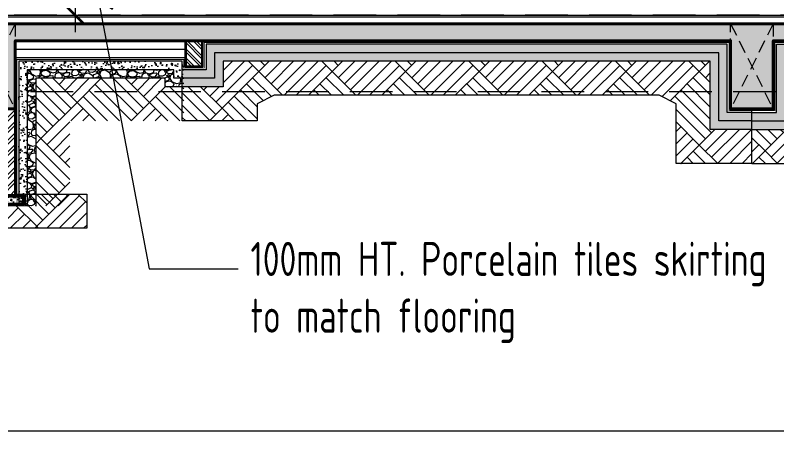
# Model space of a CAD drawing. Header units: millimetres. Extents: x -6181 to 191287, y -8583 to 23546.
# Drawn here: x 12840 to 17311, y -2118 to 450 of the extents above; entities that cross this region are included whole.
import ezdxf

# ---------------------------------------------------------------- set-up
doc = ezdxf.new("R2010")
doc.units = ezdxf.units.MM
doc.header["$MEASUREMENT"] = 0
for name, pattern in [('1735-DT-5BR-SEC_AA$0$DASHED', [0.75, 0.5, -0.25]), ('1735-DT-5BR-SEC_AA$0$HIDDEN', [0.375, 0.25, -0.125]), ('DASHED', [0.75, 0.5, -0.25])]:
    doc.linetypes.add(name, pattern=pattern)
for name, color, linetype, lineweight in [('05--LEADER', 11, 'Continuous', 20), ('05--TEXT-2', 2, 'Continuous', 25), ('07--DIM-2', 2, 'Continuous', 25), ('1735-DT-5BR-SEC_AA$0$04--HATCH-0', 8, 'Continuous', 5), ('1735-DT-5BR-SEC_AA$0$04--HATCH-1', 251, 'Continuous', 13), ('1735-DT-5BR-SEC_AA$0$06--LINE-0', 8, 'Continuous', 13), ('1735-DT-5BR-SEC_AA$0$A-ELSC-STRC', 51, 'Continuous', 50), ('1735-DT-5BR-SEC_AA$0$E--CONCRETE-4', 4, 'Continuous', 40), ('1735-DT-5BR-SEC_AA$0$E--CONCRETE-Beams', 1, '1735-DT-5BR-SEC_AA$0$HIDDEN', 0), ('1735-DT-5BR-SEC_AA$0$E--CONCRETE-SHADE', 253, 'Continuous', 25), ('1735-DT-5BR-SEC_AA$0$F--BLOCKWALL-3', 3, 'Continuous', 35), ('1735-DT-5BR-SEC_AA$0$F--BLOCKWALL-HATCH', 8, 'Continuous', 13), ('1735-DT-5BR-SEC_AA$0$J--WATERPROOFING-1', 1, 'Continuous', 18), ('1735-DT-5BR-SEC_AA$0$J--WATERPROOFING-HID', 9, '1735-DT-5BR-SEC_AA$0$HIDDEN', 18), ('1735-DT-5BR-SEC_AA$0$M--TILING-1', 2, 'Continuous', 15), ('1735-DT-5BR-SEC_AA$0$W--ELV-1', 250, '1735-DT-5BR-SEC_AA$0$DASHED', 9), ('W--ELV-1', 250, 'DASHED', 9)]:
    doc.layers.add(name, color=color, linetype=linetype, lineweight=lineweight)
doc.layers.add('1735-DT-5BR-SEC_AA$0$00--ORIGIN', color=6, linetype='Continuous', lineweight=0, plot=False)
doc.layers.add('1735-DT-5BR-SEC_AA$0$A-ANNO-NPLT', color=8, linetype='Continuous', lineweight=0, plot=False)
doc.styles.add('ISO', font='isocp2.shx', dxfattribs={"width": 0.8})
doc.linetypes.add('1735-DT-5BR-SEC_AA$0$1625  X U Value & Mass Value DM Format$0$BATTING', pattern='A,0.0001,-0.1,[134,ltypeshp.shx,S=0.1,R=0,X=-0.1,Y=0],-0.2,[134,ltypeshp.shx,S=0.1,R=180,X=0.1,Y=0],-0.1', length=0.4001)
doc.dimstyles.new('1-100_AR', dxfattribs={"dimtxt": 200, "dimasz": 100, "dimexe": 100, "dimexo": 100, "dimgap": 0, "dimtad": 0, "dimdec": 0, "dimzin": 12, "dimdsep": 46, "dimtxsty": 'ISO', "dimblk": 'ARCHTICK', "dimcen": 100, "dimdle": 100, "dimclrd": 8, "dimclre": 9, "dimclrt": 2, "dimadec": 0, "dimazin": 0, "dimtfac": 1, "dimtdec": 0, "dimtmove": 0, "dimatfit": 2, "dimldrblk": 'ARCHTICK', "dimfxl": 1, "dimtvp": 0.75, "dimtolj": 1, "dimtzin": 12, "dimlwd": 9, "dimlwe": 9, "dimarcsym": 0})

# ---------------------------------------------------------------- blocks, each defined once
blk = doc.blocks.new('_ArchTick')
at = {"color": 0, "const_width": 0.15}
blk.add_lwpolyline([(-0.5, -0.5), (0.5, 0.5)], dxfattribs=at)
blk = doc.blocks.new('*D29')
at = {"layer": '07--DIM-2', "color": 8, "lineweight": 9, "transparency": 16777216}
blk.add_line((13191.8, 3350), (13191.8, 350), dxfattribs=at)
at = {"layer": '07--DIM-2', "color": 9, "lineweight": 9, "transparency": 16777216}
for p, q in [((13221.4, 3250), (13291.8, 3250)), ((13221.4, 450), (13291.8, 450))]:
    blk.add_line(p, q, dxfattribs=at)
at = {"layer": 'Defpoints', "color": 0, "transparency": 16777216}
for p in [(13121.4, 3250), (13121.4, 450), (13191.8, 450)]:
    blk.add_point(p, dxfattribs=at)
at = {"layer": '07--DIM-2', "color": 8, "lineweight": 9, "transparency": 16777216, "xscale": 100, "yscale": 100, "zscale": 100}
for p, rotation in [((13191.8, 3250), 90), ((13191.8, 450), 270)]:
    blk.add_blockref('_ArchTick', p, dxfattribs=dict(at, rotation=rotation))
at = {"layer": '07--DIM-2', "color": 2, "transparency": 16777216, "insert": (13041.8, 1850), "char_height": 200, "attachment_point": 5, "rotation": 90, "style": 'ISO'}
blk.add_mtext('\\A1;2800', dxfattribs=at)
blk = doc.blocks.new('*U221')
at = {"ltscale": 300}
for p, q in [((0, 0), (249.7, -500)), ((249.7, 0), (0, -500))]:
    blk.add_line(p, q, dxfattribs=at)
blk.add_lwpolyline([(0, -500), (0, 0), (249.7, 0), (249.7, -500)], close=True, dxfattribs=at)
blk = doc.blocks.new('*U211')
at = {"layer": '1735-DT-5BR-SEC_AA$0$04--HATCH-0'}
h = blk.add_hatch(dxfattribs=at)
h.set_pattern_fill('ANSI32', color=256, scale=5, style=0)
h.set_pattern_definition([(45, (-4276.284, 1366.474), (-33.67596, 33.67596), []), (45, (-4253.833, 1366.474), (-33.67596, 33.67596), [])])
h.paths.add_polyline_path([(0, 0), (250, 0), (250, -510), (0, -510)])
h = blk.add_hatch(dxfattribs=at)
h.set_pattern_fill('AR-PARQ1', color=256, angle=45, style=0)
h.set_pattern_definition([(135, (-4276.28, 1366.47), (-431.052, 3e-14), [304.8, -304.8]), (135, (-4240.36, 1402.4), (-431.052, 3e-14), [304.8, -304.8]), (135, (-4204.44, 1438.32), (-431.052, 3e-14), [304.8, -304.8]), (135, (-4168.52, 1474.24), (-431.052, 3e-14), [304.8, -304.8]), (135, (-4132.6, 1510.16), (-431.052, 3e-14), [304.8, -304.8]), (135, (-4096.68, 1546.08), (-431.052, 3e-14), [304.8, -304.8]), (135, (-4060.76, 1582), (-431.052, 3e-14), [304.8, -304.8]), (45, (-4491.8, 1582), (431.052, -3e-14), [304.8, -304.8]), (45, (-4527.73, 1617.92), (431.052, -3e-14), [304.8, -304.8]), (45, (-4563.65, 1653.84), (431.052, -3e-14), [304.8, -304.8]), (45, (-4599.57, 1689.76), (431.052, -3e-14), [304.8, -304.8]), (45, (-4635.5, 1725.68), (431.052, -3e-14), [304.8, -304.8]), (45, (-4671.42, 1761.6), (431.052, -3e-14), [304.8, -304.8]), (45, (-4707.34, 1797.53), (431.052, -3e-14), [304.8, -304.8])])
h.paths.add_polyline_path([(-60, -570), (-60, -500), (-419.9, -500), (-419.9, -700), (670, -700), (670, -500), (310, -500), (310, -570)])
h = blk.add_hatch(dxfattribs=at)
h.set_pattern_fill('AR-CONC', color=256, scale=0.3, style=0)
h.set_pattern_definition([(50, (-4276.284, 1366.474), (54.6554, -4.78173), [5.715, -62.865]), (355, (-4276.284, 1366.474), (-10.573, 57.31705), [4.572, -50.2922]), (100.4514, (-4271.73, 1366.075), (44.0824, 52.5353), [4.857, -53.4271]), (46.1842, (-4276.284, 1381.714), (81.3237, -12.6127), [8.5725, -94.2975]), (96.6356, (-4269.51, 1380.66), (71.2212, 74.2278), [7.2855, -80.1407]), (351.1842, (-4276.28, 1381.71), (71.2212, 74.2278), [6.858, -75.4379]), (21, (-4268.664, 1377.904), (45.4843, -30.67956), [5.715, -62.865]), (326, (-4268.664, 1377.904), (18.5406, 55.2564), [4.572, -50.292]), (71.4514, (-4264.874, 1375.347), (64.0249, 24.57683), [4.857, -53.427]), (37.5, (-4276.284, 1366.474), (0.92658, 25.36651), [0, -49.6824, 0, -51.054, 0, -50.4825]), (7.5, (-4276.284, 1366.474), (20.0459, 30.05417), [0, -29.1084, 0, -48.5394, 0, -19.2405]), (327.5, (-4293.277, 1366.474), (40.67718, -1.71862), [0, -19.05, 0, -59.436, 0, -78.867]), (317.5, (-4300.897, 1366.474), (44.43875, 7.62795), [0, -24.765, 0, -39.4716, 0, -56.007])])
h.paths.add_polyline_path([(300, -560), (300, -510), (-50, -510), (-50, -560)])
at = {"layer": '1735-DT-5BR-SEC_AA$0$A-ANNO-NPLT'}
blk.add_lwpolyline([(310, -500), (670, -500), (670, -700), (-419.9, -700), (-419.9, -500), (-60, -500)], dxfattribs=at)
at = {"layer": '1735-DT-5BR-SEC_AA$0$A-ELSC-STRC'}
blk.add_lwpolyline([(-50, -560), (300, -560), (300, -510), (-50, -510)], close=True, dxfattribs=at)
at = {"layer": '1735-DT-5BR-SEC_AA$0$F--BLOCKWALL-3'}
blk.add_lwpolyline([(0, 0), (250, 0), (250, -510), (0, -510)], close=True, dxfattribs=at)
at = {"layer": '1735-DT-5BR-SEC_AA$0$J--WATERPROOFING-HID', "ltscale": 200, "const_width": 5}
blk.add_lwpolyline([(-10, 0), (-10, -500), (-60, -500), (-60, -570), (310, -570), (310, -500), (260, -500), (260, 0)], dxfattribs=at)
blk = doc.blocks.new('*U213')
at = {"layer": '1735-DT-5BR-SEC_AA$0$04--HATCH-1'}
h = blk.add_hatch(dxfattribs=at)
h.set_pattern_fill('AR-CONC', color=256, scale=0.5, angle=349, style=0)
h.set_pattern_definition([(39, (23922.796, 300), (87.89805, -25.20436), [9.525, -104.775]), (344, (23922.8, 300), (0.92973, 97.13568), [7.62, -83.8203]), (89.45144, (23930.12, 297.9), (88.82778, 71.93132), [8.095, -89.04512]), (35.1842, (23927.64, 324.93), (129.03825, -46.4971), [14.2875, -157.1625]), (85.63556, (23938.4, 321.06), (140.12674, 98.7907), [12.1425, -133.5678]), (340.18415, (23927.64, 324.93), (140.12674, 98.7907), [11.43, -125.7299]), (10, (23938.9, 316.276), (64.65784, -64.65784), [9.525, -104.775]), (315, (23938.9, 316.28), (47.90564, 84.50577), [7.62, -83.82]), (60.45145, (23944.285, 310.89), (112.56348, 19.84792), [8.095, -89.04497]), (26.5, (23922.796, 300), (9.58286, 41.206096), [0, -82.804, 0, -85.09, 0, -84.1375]), (356.5, (23922.796, 300), (42.353676, 42.79509), [0, -48.514, 0, -80.899, 0, -32.0675]), (316.5, (23894.995, 305.403), (66.00316, -15.7477), [0, -31.75, 0, -99.06, 0, -131.445]), (306.5, (23882.53, 307.826), (75.12962, -1.65252), [0, -41.275, 0, -65.786, 0, -93.345])])
h.paths.add_polyline_path([(-70, -70), (-70, -470), (124.7, -470), (124.7, -420), (-20, -420), (-20, -20), (-3030, -20), (-3030, -420), (-3050, -420), (-3050, -470), (-2980, -470), (-2980, -70)])
h = blk.add_hatch(dxfattribs=at)
h.set_pattern_fill('GRAVEL', color=256, scale=5, angle=349, style=0)
h.set_pattern_definition([(217.012788, (24036.788, 407.218), (-1215.4279, -928.1379313), [17.08607, -1691.5242]), (173.96974, (24023.145, 396.9325), (1520.2325708, -166.1262494), [29.32024, -2902.70244]), (121.510447, (23993.987, 400.013), (980.106357, -1613.660599), [20.6741, -2046.73614]), (256.27369, (23939.309, 378.297), (609.3215008, 2469.1003035), [26.7002, -2643.32187]), (281.833654, (23932.9734, 352.359), (-332.5403526, 1617.1635396), [26.1817, -2591.9904]), (346.27369, (23938.3425, 326.734), (-2469.1003035, 609.3215008), [26.7002, -2643.32187]), (26.69424, (23964.28, 320.3984), (-1862.99390395, -931.6408717), [35.3097, -3495.65577]), (61.255328, (23995.8264, 336.2605), (1405.7868994, 2573.0371535), [33.336, -3300.26283]), (110.429566, (24011.858, 365.4885), (-682.3075672, 1814.5284191), [26.79065, -2652.2773]), (164.23636, (24002.506, 390.594), (1347.100433, -391.226819), [30.58566, -1498.69685]), (211.397438, (23973.071, 398.9033), (-1762.5599941, -1080.5402664), [39.5539, -3915.8386]), (127.814075, (24062.487, 353.06), (-727.2701115, 917.6291107), [13.5002, -1336.5283]), (160.469234, (24054.2095, 363.725), (1572.2009951, -564.3589557), [25.6841, -2542.73195]), (214, (24030, 372.31), (-24.23274, -124.66665), [17.96047, -161.64466]), (192.19859, (24024.184, 388.968), (671.798746, 128.169592), [9.67207, -957.5311]), (280.80141, (24014.73, 386.924), (-51.968425, 398.2327), [13.6783, -670.23765]), (19.96376, (24017.294, 373.488), (422.465442, 176.635077), [22.216, -718.3149]), (150.56505, (24038.175, 381.073), (225.10056, -173.13214), [16.06436, -385.5449]), (5.38954, (23942.424, 400.979), (1319.3647502, 131.6725328), [22.5044, -2227.94133]), (59.346176, (23964.829, 403.093), (-765.2267758, -1274.4022056), [18.87995, -1869.1108]), (282.19859, (24043.022, 406.007), (-128.169592, 671.798746), [19.344, -947.8592]), (332.61046, (24047.109, 387.099), (-1173.9682958, 616.327381), [22.5044, -2227.94133]), (328.443955, (23927.4, 323.686), (-574.867777, 370.497017), [21.70176, -1063.3867]), (283.77514, (23945.8926, 312.329), (-356.7730958, 1492.4968871), [18.1836, -1800.17967]), (55.80141, (24020.036, 281.098), (370.497017, 574.867777), [19.344, -947.8592]), (6.354025, (24030.908, 297.097), (-1717.5974495, -183.640958), [21.28914, -2107.6188]), (58.443955, (23958.949, 292.972), (-370.497017, -574.867777), [10.8509, -1074.2376]), (90.30993, (24012.556, 282.552), (-27.735683, 522.899352), [6.47573, -641.09975]), (154.96376, (24012.52, 289.027), (349.767214, -197.36488), [26.1817, -497.45273]), (175.009006, (23988.799, 300.107), (1270.8992654, -117.6607718), [24.26335, -2402.06824]), (292.69007, (24015.113, 362.268), (-76.201167, 273.566047), [18.3162, -439.5888]), (342.157227, (24022.1787, 345.3696), (2070.8676043, -661.2899255), [31.97784, -3165.80045]), (49.945396, (24052.618, 335.571), (-668.295806, -775.7355964), [13.0754, -1294.4696]), (79, (24061.03, 345.58), (-100.4339, 148.8994), [7.62, -119.38]), (109.256437, (23987.033, 304.332), (329.0374122, -969.5975358), [17.64335, -1746.69704]), (37.012788, (23981.214, 320.988), (1215.4279002, 928.1379313), [34.17214, -1674.4381]), (349, (24008.5, 341.56), (148.8994, 100.4339), [33.02, -93.98]), (314.304847, (24040.914, 335.259), (1077.0373267, -1114.9939896), [20.0805, -1987.96584]), (243.054604, (24054.94, 320.889), (-221.597622, -474.433867), [18.49145, -906.0825]), (196.645975, (24046.56, 304.405), (-2610.9938178, -786.244417), [30.10725, -2980.6232]), (164.426079, (24017.7146, 295.7803), (-1596.4337375, 439.6923037), [31.85147, -3153.2923])])
h.paths.add_polyline_path([(-2930, -520), (-2930, -120), (-120, -120), (-120, -520), (124.7, -520), (124.7, -470), (-70, -470), (-70, -70), (-2980, -70), (-2980, -470), (-3050, -470), (-3050, -520)])
h = blk.add_hatch(dxfattribs=at)
h.set_pattern_fill('AR-PARQ1', color=256, angle=315, style=0)
h.set_pattern_definition([(45, (23922.8, 300), (1e-13, 431.0523), [304.8, -304.8]), (45, (23958.72, 264.08), (1e-13, 431.0523), [304.8, -304.8]), (45, (23994.64, 228.16), (1e-13, 431.0523), [304.8, -304.8]), (45, (24030.56, 192.24), (1e-13, 431.0523), [304.8, -304.8]), (45, (24066.48, 156.3), (1e-13, 431.0523), [304.8, -304.8]), (45, (24102.4, 120.4), (1e-13, 431.0523), [304.8, -304.8]), (45, (24138.32, 84.47), (1e-13, 431.0523), [304.8, -304.8]), (315, (24138.32, 515.53), (-1e-13, -431.0523), [304.8, -304.8]), (315, (24174.24, 551.45), (-1e-13, -431.0523), [304.8, -304.8]), (315, (24210.16, 587.37), (-1e-13, -431.0523), [304.8, -304.8]), (315, (24246.1, 623.3), (-1e-13, -431.0523), [304.8, -304.8]), (315, (24282, 659.2), (-1e-13, -431.0523), [304.8, -304.8]), (315, (24317.93, 695.13), (-1e-13, -431.0523), [304.8, -304.8]), (315, (24353.85, 731.05), (-1e-13, -431.0523), [304.8, -304.8])])
h.paths.add_polyline_path([(-2930, -120), (-2930, -520), (-3050, -520), (-3050, -720), (-2730, -720), (-2730, -370), (-2630, -320), (-420, -320), (-320, -370), (-320, -720), (124.7, -720), (124.7, -520), (-120, -520), (-120, -120)])
at = {"layer": '1735-DT-5BR-SEC_AA$0$00--ORIGIN'}
blk.add_lwpolyline([(124.7, -400), (0, -400), (0, 0), (-3050, 0), (-3050, -400), (-3050, -400)], dxfattribs=at)
at = {"layer": '1735-DT-5BR-SEC_AA$0$A-ANNO-NPLT'}
for p, q in [((-3050, -420), (-3050, -400)), ((124.7, -420), (124.7, -400)), ((-3050, -470), (-3050, -420)), ((124.7, -470), (124.7, -420)), ((-3050, -520), (-3050, -470)), ((124.7, -520), (124.7, -470)), ((-3050, -720), (-3050, -520)), ((124.7, -720), (124.7, -520))]:
    blk.add_line(p, q, dxfattribs=at)
blk.add_lwpolyline([(124.7, -720), (-320, -720), (-320, -370), (-420, -320), (-2630, -320), (-2730, -370), (-2730, -720), (-3050, -720)], dxfattribs=at)
at = {"layer": '1735-DT-5BR-SEC_AA$0$J--WATERPROOFING-1'}
for points in [[(124.7, -420), (-20, -420), (-20, -20), (-3030, -20), (-3030, -420), (-3050, -420)], [(124.7, -470), (-70, -470), (-70, -70), (-2980, -70), (-2980, -470), (-3050, -470)], [(124.7, -520), (-120, -520), (-120, -120), (-2930, -120), (-2930, -520), (-3050, -520)]]:
    blk.add_lwpolyline(points, dxfattribs=at)
at = {"layer": '1735-DT-5BR-SEC_AA$0$J--WATERPROOFING-HID', "ltscale": 200, "const_width": 5}
blk.add_lwpolyline([(124.7, -410), (-10, -410), (-10, -10), (-3040, -10), (-3040, -410), (-3050, -410)], dxfattribs=at)
blk = doc.blocks.new('1735-DT-5BR-SEC_AA$0$A$C59E4415E')
at = {"layer": '1735-DT-5BR-SEC_AA$0$04--HATCH-1'}
h = blk.add_hatch(dxfattribs=at)
h.set_pattern_fill('AR-CONC', color=256, scale=10, angle=349, style=0)
h.paths.add_polyline_path([(-980, -170), (-990, -170), (-990, -220), (-930, -220), (-930, -170), (-70, -170), (-70, -970.3), (-20, -970.3), (-20, -120), (-980, -120)])
h = blk.add_hatch(dxfattribs=at)
h.set_pattern_fill('GRAVEL', color=256, scale=100, angle=349, style=0)
h.set_pattern_definition([(217.012788, (-32205.9605, 446.414), (-957.0298426, -730.8172688), [13.4536, -1331.9088]), (173.96974, (-32216.7032, 438.3153), (1197.0335197, -130.8080761), [23.0868, -2285.59248]), (121.510447, (-32239.662, 440.7407), (771.7372885, -1270.5988972), [16.2788, -1611.60326]), (256.273689, (-32282.716, 423.6416), (479.7807091, 1944.17346736), [21.0238, -2081.3558]), (281.833654, (-32287.7046, 403.218), (-261.8427973, 1273.3571178), [20.6155, -2040.9373]), (346.273689, (-32283.477, 383.041), (-1944.17346736, 479.7807091), [21.0238, -2081.3558]), (26.69424, (-32263.0536, 378.0522), (-1466.92433386, -733.57548946), [27.8029, -2752.48485]), (61.255328, (-32238.214, 390.542), (1106.91881824, 2026.0135068), [26.2488, -2598.63215]), (110.429566, (-32225.591, 413.5563), (-537.2500528, 1428.7625348), [21.095, -2088.4073]), (164.236358, (-32232.954, 433.3245), (1060.7090023, -308.0526133), [24.0832, -1180.07626]), (211.397438, (-32256.1316, 439.867), (-1387.84251505, -850.81910734), [31.1448, -3083.3375]), (127.814075, (-32185.726, 403.77), (-572.6536312, 722.5426068), [10.6301, -1052.38448]), (160.469234, (-32192.243, 412.1677), (1237.9535394, -444.3771307), [20.2237, -2002.15114]), (214, (-32211.3, 418.93), (-19.0809, -98.16272), [14.1421, -127.27926]), (192.19859, (-32215.885, 432.044), (528.975391, 100.920939), [7.6158, -753.9615]), (280.80141, (-32223.329, 430.435), (-40.92002, 313.569055), [10.7703, -527.74618]), (19.963757, (-32221.31, 419.855), (332.649954, 139.082738), [17.4929, -565.6023]), (150.56505, (-32204.87, 425.828), (177.244537, -136.324517), [12.6491, -303.57867]), (5.38954, (-32280.263, 441.5017), (1038.8698821, 103.6791597), [17.72, -1754.2845]), (59.346176, (-32262.621, 443.166), (-602.5407683, -1003.4663036), [14.8661, -1471.74077]), (282.19859, (-32201.052, 445.46), (-100.920939, 528.975391), [15.2315, -746.3458]), (332.61046, (-32197.834, 430.5727), (-924.3844848, 485.2971504), [17.72, -1754.2845]), (328.443955, (-32292.093, 380.641), (-452.6517926, 291.7299344), [17.088, -837.31237]), (283.77514, (-32277.532, 371.698), (-280.9236968, 1175.1943995), [14.3178, -1417.4643]), (55.80141, (-32219.152, 347.107), (291.7299344, 452.6517926), [15.2315, -746.3458]), (6.354025, (-32210.5905, 359.7047), (-1352.4389366, -144.5991794), [16.7631, -1659.54236]), (58.443955, (-32267.251, 356.456), (-291.7299344, -452.6517926), [8.544, -845.85637]), (90.30993, (-32225.041, 348.252), (-21.83912, 411.731773), [5.099, -504.80295]), (154.96376, (-32225.07, 353.35), (275.407255, -155.405417), [20.6155, -391.69506]), (175.009006, (-32243.7475, 362.075), (1000.708083, -92.646277), [19.105, -1891.39232]), (292.69007, (-32223.028, 411.02), (-60.00092, 215.406336), [14.4222, -346.13293]), (342.157227, (-32217.4642, 397.7146), (1630.6044128, -520.70072883), [25.1794, -2492.75626]), (49.945396, (-32193.496, 389.999), (-526.21717, -610.8154303), [10.2956, -1019.2674]), (79, (-32186.87, 397.88), (-79.08182, 117.24362), [6, -94]), (109.256437, (-32245.138, 365.4014), (259.0845766, -763.4626266), [13.8924, -1375.352]), (37.012788, (-32249.72, 378.5166), (957.0298426, 730.8172688), [26.9072, -1318.4552]), (349, (-32228.23, 394.71), (117.24362, 79.08182), [26, -74]), (314.304846, (-32202.712, 389.7535), (848.0608867, -877.9480238), [15.8114, -1565.32743]), (243.054604, (-32191.668, 378.438), (-174.4863165, -373.569974), [14.5602, -713.4508]), (196.645975, (-32198.266, 365.459), (-2055.9006439, -619.09009223), [23.7065, -2346.94742]), (164.426079, (-32220.9792, 358.668), (-1257.03443894, 346.21441233), [25.0799, -2482.90734])])
h.paths.add_polyline_path([(-990, -220), (-990, -270), (-880, -270), (-880, -220), (-120, -220), (-120, -969.8), (-70, -970), (-70, -170), (-930, -170), (-930, -220)])
h = blk.add_hatch(dxfattribs=at)
h.set_pattern_fill('AR-PARQ1', color=256, scale=25, angle=45, style=0)
h.set_pattern_definition([(135, (-32295.72, 362), (-424.264, 3e-14), [300, -300]), (135, (-32260.36, 397.35), (-424.264, 3e-14), [300, -300]), (135, (-32225, 432.7), (-424.264, 3e-14), [300, -300]), (135, (-32189.65, 468.06), (-424.264, 3e-14), [300, -300]), (135, (-32154.3, 503.4), (-424.264, 3e-14), [300, -300]), (135, (-32118.94, 538.77), (-424.264, 3e-14), [300, -300]), (135, (-32083.6, 574.12), (-424.264, 3e-14), [300, -300]), (45, (-32507.85, 574.12), (424.264, -3e-14), [300, -300]), (45, (-32543.2, 609.48), (424.264, -3e-14), [300, -300]), (45, (-32578.56, 644.83), (424.264, -3e-14), [300, -300]), (45, (-32613.92, 680.2), (424.264, -3e-14), [300, -300]), (45, (-32649.27, 715.54), (424.264, -3e-14), [300, -300]), (45, (-32684.63, 750.9), (424.264, -3e-14), [300, -300]), (45, (-32719.98, 786.25), (424.264, -3e-14), [300, -300])])
h.paths.add_polyline_path([(-990, -270), (-990, -469.8), (-320, -469.8), (-320, -967.3), (-120, -969.8), (-120, -220), (-880, -220), (-880, -270)])
at = {"layer": '1735-DT-5BR-SEC_AA$0$F--BLOCKWALL-HATCH'}
h = blk.add_hatch(dxfattribs=at)
h.set_pattern_fill('ANSI32', color=256, scale=100, style=0)
h.set_pattern_definition([(45, (-32295.72, 361.99), (-26.516504, 26.516504), []), (45, (-32278.04, 361.99), (-26.516504, 26.516504), [])])
h.paths.add_polyline_path([(-1000, 0), (-1100, 0), (-1100, -137.6), (-1100, -150), (-1000, -150), (-1000, -126.9), (-1000, -100), (-1000, -5)])
at = {"layer": '1735-DT-5BR-SEC_AA$0$06--LINE-0', "linetype": '1735-DT-5BR-SEC_AA$0$1625  X U Value & Mass Value DM Format$0$BATTING', "ltscale": 100}
blk.add_line((0, -50), (-1000, -50), dxfattribs=at)
at = {"layer": '1735-DT-5BR-SEC_AA$0$06--LINE-0', "ltscale": 1.5}
blk.add_lwpolyline([(-1000, -100), (0, -100), (0, 0), (-1000, 0)], close=True, dxfattribs=at)
at = {"layer": '1735-DT-5BR-SEC_AA$0$F--BLOCKWALL-3'}
blk.add_lwpolyline([(-1000, 0), (-1000, -150), (-1100, -150), (-1100, 0)], dxfattribs=at)
at = {"layer": '1735-DT-5BR-SEC_AA$0$J--WATERPROOFING-1'}
for p, q in [((-20, -120), (-20, -970.3)), ((-980, -170), (-990, -170)), ((-70, -170), (-70, -970.3)), ((-120, -220), (-120, -970.3))]:
    blk.add_line(p, q, dxfattribs=at)
for points in [[(-980, -170), (-980, -120), (-20, -120)], [(-990, -220), (-930, -220), (-930, -170), (-70, -170)], [(-990, -270), (-880, -270), (-880, -220), (-120, -220)]]:
    blk.add_lwpolyline(points, dxfattribs=at)
at = {"layer": '1735-DT-5BR-SEC_AA$0$J--WATERPROOFING-HID', "ltscale": 200, "const_width": 5}
blk.add_lwpolyline([(-1110, -10), (-1110, -160), (-990, -160), (-990, -110), (-10, -110), (-10, -970.3)], dxfattribs=at)
blk = doc.blocks.new('*U232')
at = {"layer": '1735-DT-5BR-SEC_AA$0$04--HATCH-1'}
h = blk.add_hatch(dxfattribs=at)
h.set_pattern_fill('AR-CONC', color=256, scale=0.5, angle=349, style=0)
h.set_pattern_definition([(39, (23752.97, 550), (87.89805, -25.20436), [9.525, -104.775]), (344, (23752.97, 550), (0.92973, 97.13568), [7.62, -83.8203]), (89.45144, (23760.3, 547.9), (88.82778, 71.93132), [8.095, -89.04512]), (35.1842, (23757.82, 574.93), (129.03825, -46.4971), [14.2875, -157.1625]), (85.63556, (23768.57, 571.06), (140.12674, 98.7907), [12.1425, -133.5678]), (340.18415, (23757.82, 574.93), (140.12674, 98.7907), [11.43, -125.7299]), (10, (23769.07, 566.276), (64.65784, -64.65784), [9.525, -104.775]), (315, (23769.07, 566.28), (47.90564, 84.50577), [7.62, -83.82]), (60.45145, (23774.46, 560.89), (112.56348, 19.84792), [8.095, -89.04497]), (26.5, (23752.97, 550), (9.58286, 41.206096), [0, -82.804, 0, -85.09, 0, -84.1375]), (356.5, (23752.97, 550), (42.353676, 42.79509), [0, -48.514, 0, -80.899, 0, -32.0675]), (316.5, (23725.17, 555.403), (66.00316, -15.7477), [0, -31.75, 0, -99.06, 0, -131.445]), (306.5, (23712.704, 557.826), (75.12962, -1.65252), [0, -41.275, 0, -65.786, 0, -93.345])])
h.paths.add_polyline_path([(-20, -20), (-3080.1, -20), (-3080.1, -170), (-3220.1, -170), (-3220.1, -220), (-3030.1, -220), (-3030.1, -70), (-70, -70), (-70, -470), (125, -470), (125, -420), (-20, -420)])
h = blk.add_hatch(dxfattribs=at)
h.set_pattern_fill('GRAVEL', color=256, scale=5, angle=349, style=0)
h.set_pattern_definition([(217.012788, (23866.964, 657.218), (-1215.4279, -928.1379313), [17.08607, -1691.5242]), (173.96974, (23853.321, 646.9325), (1520.2325708, -166.1262494), [29.32024, -2902.70244]), (121.510447, (23824.163, 650.013), (980.106357, -1613.660599), [20.6741, -2046.73614]), (256.27369, (23769.485, 628.297), (609.3215008, 2469.1003035), [26.7002, -2643.32187]), (281.833654, (23763.149, 602.359), (-332.5403526, 1617.1635396), [26.1817, -2591.9904]), (346.27369, (23768.5184, 576.734), (-2469.1003035, 609.3215008), [26.7002, -2643.32187]), (26.69424, (23794.456, 570.3983), (-1862.99390395, -931.6408717), [35.3097, -3495.65577]), (61.255328, (23826.0023, 586.2605), (1405.7868994, 2573.0371535), [33.336, -3300.26283]), (110.429566, (23842.034, 615.4885), (-682.3075672, 1814.5284191), [26.79065, -2652.2773]), (164.23636, (23832.682, 640.594), (1347.100433, -391.226819), [30.58566, -1498.69685]), (211.397438, (23803.247, 648.9033), (-1762.5599941, -1080.5402664), [39.5539, -3915.8386]), (127.814075, (23892.662, 603.06), (-727.2701115, 917.6291107), [13.5002, -1336.5283]), (160.469234, (23884.3854, 613.725), (1572.2009951, -564.3589557), [25.6841, -2542.73195]), (214, (23860.18, 622.31), (-24.23274, -124.66665), [17.96047, -161.64466]), (192.19859, (23854.36, 638.968), (671.798746, 128.169592), [9.67207, -957.5311]), (280.80141, (23844.907, 636.924), (-51.968425, 398.2327), [13.6783, -670.23765]), (19.96376, (23847.47, 623.488), (422.465442, 176.635077), [22.216, -718.3149]), (150.56505, (23868.35, 631.073), (225.10056, -173.13214), [16.06436, -385.5449]), (5.38954, (23772.6, 650.979), (1319.3647502, 131.6725328), [22.5044, -2227.94133]), (59.346176, (23795.005, 653.093), (-765.2267758, -1274.4022056), [18.87995, -1869.1108]), (282.19859, (23873.198, 656.007), (-128.169592, 671.798746), [19.344, -947.8592]), (332.61046, (23877.285, 637.099), (-1173.9682958, 616.327381), [22.5044, -2227.94133]), (328.443955, (23757.576, 573.686), (-574.867777, 370.497017), [21.70176, -1063.3867]), (283.77514, (23776.068, 562.329), (-356.7730958, 1492.4968871), [18.1836, -1800.17967]), (55.80141, (23850.211, 531.098), (370.497017, 574.867777), [19.344, -947.8592]), (6.354025, (23861.084, 547.097), (-1717.5974495, -183.640958), [21.28914, -2107.6188]), (58.443955, (23789.125, 542.972), (-370.497017, -574.867777), [10.8509, -1074.2376]), (90.30993, (23842.731, 532.552), (-27.735683, 522.899352), [6.47573, -641.09975]), (154.96376, (23842.696, 539.027), (349.767214, -197.36488), [26.1817, -497.45273]), (175.009006, (23818.975, 550.107), (1270.8992654, -117.6607718), [24.26335, -2402.06824]), (292.69007, (23845.29, 612.268), (-76.201167, 273.566047), [18.3162, -439.5888]), (342.157227, (23852.3545, 595.3696), (2070.8676043, -661.2899255), [31.97784, -3165.80045]), (49.945396, (23882.794, 585.571), (-668.295806, -775.7355964), [13.0754, -1294.4696]), (79, (23891.21, 595.58), (-100.4339, 148.8994), [7.62, -119.38]), (109.256437, (23817.208, 554.332), (329.0374122, -969.5975358), [17.64335, -1746.69704]), (37.012788, (23811.39, 570.988), (1215.4279002, 928.1379313), [34.17214, -1674.4381]), (349, (23838.68, 591.56), (148.8994, 100.4339), [33.02, -93.98]), (314.304847, (23871.0895, 585.259), (1077.0373267, -1114.9939896), [20.0805, -1987.96584]), (243.054604, (23885.115, 570.889), (-221.597622, -474.433867), [18.49145, -906.0825]), (196.645975, (23876.736, 554.405), (-2610.9938178, -786.244417), [30.10725, -2980.6232]), (164.426079, (23847.8904, 545.7803), (-1596.4337375, 439.6923037), [31.85147, -3153.2923])])
h.paths.add_polyline_path([(-70, -70), (-3030.1, -70), (-3030.1, -220), (-3220.1, -220), (-3220.1, -270), (-2980.1, -270), (-2980.1, -120), (-120, -120), (-120, -520), (125, -520), (125, -470), (-70, -470)])
h = blk.add_hatch(dxfattribs=at)
h.set_pattern_fill('AR-PARQ1', color=256, angle=315, style=0)
h.set_pattern_definition([(45, (23752.97, 550), (1e-13, 431.0523), [304.8, -304.8]), (45, (23788.9, 514.08), (1e-13, 431.0523), [304.8, -304.8]), (45, (23824.8, 478.16), (1e-13, 431.0523), [304.8, -304.8]), (45, (23860.73, 442.24), (1e-13, 431.0523), [304.8, -304.8]), (45, (23896.66, 406.3), (1e-13, 431.0523), [304.8, -304.8]), (45, (23932.58, 370.4), (1e-13, 431.0523), [304.8, -304.8]), (45, (23968.5, 334.47), (1e-13, 431.0523), [304.8, -304.8]), (315, (23968.5, 765.53), (-1e-13, -431.0523), [304.8, -304.8]), (315, (24004.42, 801.45), (-1e-13, -431.0523), [304.8, -304.8]), (315, (24040.34, 837.37), (-1e-13, -431.0523), [304.8, -304.8]), (315, (24076.26, 873.3), (-1e-13, -431.0523), [304.8, -304.8]), (315, (24112.18, 909.2), (-1e-13, -431.0523), [304.8, -304.8]), (315, (24148.1, 945.13), (-1e-13, -431.0523), [304.8, -304.8]), (315, (24184.02, 981.05), (-1e-13, -431.0523), [304.8, -304.8])])
h.paths.add_polyline_path([(-120, -120), (-2980.1, -120), (-2980.1, -270), (-3220.1, -270), (-3220.1, -470), (-2780.1, -470), (-2780.1, -370), (-2680.1, -320), (-420, -320), (-320, -370), (-320, -720), (125, -720), (125, -520), (-120, -520)])
at = {"layer": '1735-DT-5BR-SEC_AA$0$00--ORIGIN'}
blk.add_lwpolyline([(125, -400), (0, -400), (0, 0), (-3100.1, 0), (-3100.1, -150), (-3220.1, -150)], dxfattribs=at)
at = {"layer": '1735-DT-5BR-SEC_AA$0$A-ANNO-NPLT'}
for p, q in [((-3220.1, -170), (-3220.1, -150)), ((-3220.1, -220), (-3220.1, -170)), ((-3220.1, -270), (-3220.1, -220)), ((-3220.1, -470), (-3220.1, -270)), ((125, -420), (125, -400)), ((125, -470), (125, -420)), ((125, -520), (125, -470)), ((125, -720), (125, -520))]:
    blk.add_line(p, q, dxfattribs=at)
blk.add_lwpolyline([(125, -720), (-320, -720), (-320, -370), (-420, -320), (-2680.1, -320), (-2780.1, -370), (-2780.1, -470), (-3220.1, -470)], dxfattribs=at)
at = {"layer": '1735-DT-5BR-SEC_AA$0$J--WATERPROOFING-1'}
for points in [[(125, -420), (-20, -420), (-20, -20), (-3080.1, -20), (-3080.1, -170), (-3220.1, -170)], [(125, -470), (-70, -470), (-70, -70), (-3030.1, -70), (-3030.1, -220), (-3220.1, -220)], [(125, -520), (-120, -520), (-120, -120), (-2980.1, -120), (-2980.1, -270), (-3220.1, -270)]]:
    blk.add_lwpolyline(points, dxfattribs=at)
at = {"layer": '1735-DT-5BR-SEC_AA$0$J--WATERPROOFING-HID', "ltscale": 200, "const_width": 5}
blk.add_lwpolyline([(125, -410), (-10, -410), (-10, -10), (-3090.1, -10), (-3090.1, -160), (-3220.1, -160)], dxfattribs=at)
blk = doc.blocks.new('1735-DT-5BR-SEC_AA')
at = {"layer": '1735-DT-5BR-SEC_AA$0$E--CONCRETE-SHADE'}
h = blk.add_hatch(color=256, dxfattribs=at)
h.dxf.hatch_style = 1
h.paths.add_polyline_path([(27390.2, -400), (27390.2, 150), (27140.2, 150), (27140.2, 100), (24940.2, 100), (24940.2, 400), (11090.2, 400), (11090.2, 250), (10790.2, 250), (10790.2, 100), (10490.2, 100), (10490.2, -575), (10690.2, -575), (10690.2, -148.6), (11587.4, 300), (12590.5, 300), (12590.5, -100), (12840.5, -100), (12840.5, 300), (17040.6, 300), (17040.6, -100), (17290.5, -100), (17290.5, 300), (20340.4, 300), (20340.4, -100), (20590.4, -100), (20590.4, 300), (24740.2, 300), (24740.2, 0), (27140.2, 0), (27140.2, -400)])
at = {"layer": '1735-DT-5BR-SEC_AA$0$E--CONCRETE-4'}
blk.add_lwpolyline([(12590.5, -100), (12840.5, -100), (12840.5, 300), (17040.6, 300), (17040.6, -100), (17290.5, -100), (17290.5, 300), (20340.4, 300), (20340.4, -100), (20590.4, -100), (20590.4, 300), (24740.2, 300), (24740.2, 0), (27140.2, 0), (27140.2, -400), (27390.2, -400), (27390.2, 150), (27140.2, 150), (27140.2, 100), (24940.2, 100), (24940.2, 400), (11090.2, 400)], dxfattribs=at)
at = {"layer": '1735-DT-5BR-SEC_AA$0$M--TILING-1'}
for points in [[(12590.2, 450), (21950.2, 450)], [(12590.2, 440), (21950.2, 440)]]:
    blk.add_lwpolyline(points, dxfattribs=at)
at = {"layer": '1735-DT-5BR-SEC_AA$0$W--ELV-1', "ltscale": 500}
for points in [[(36709.2, 450), (3259.7, 450)], [(39805.5, 0), (1469.5, 0)]]:
    blk.add_lwpolyline(points, dxfattribs=at)
at = {"layer": '1735-DT-5BR-SEC_AA$0$04--HATCH-0'}
blk.add_blockref('*U211', (12590.5, -100), dxfattribs=at)
at = {"layer": '1735-DT-5BR-SEC_AA$0$04--HATCH-1', "color": 251, "xscale": -1}
for name, p in [('1735-DT-5BR-SEC_AA$0$A$C59E4415E', (12840.5, 300)), ('*U213', (17290.3, 300))]:
    blk.add_blockref(name, p, dxfattribs=at)
at = {"layer": '1735-DT-5BR-SEC_AA$0$04--HATCH-1', "color": 251}
blk.add_blockref('*U232', (17040.6, 300), dxfattribs=at)
at = {"layer": '1735-DT-5BR-SEC_AA$0$E--CONCRETE-Beams'}
for p in [(12590.5, 400), (17040.6, 400)]:
    blk.add_blockref('*U221', p, dxfattribs=at)
blk = doc.blocks.new('*D70')
at = {"layer": '07--DIM-2', "color": 9, "lineweight": 9, "transparency": 16777216}
for p, q in [((34590.2, -1000), (34590.2, -2770.5)), ((4590.2, -1143.7), (4590.2, -2770.5))]:
    blk.add_line(p, q, dxfattribs=at)
at = {"layer": '07--DIM-2', "color": 8, "lineweight": 9, "transparency": 16777216}
blk.add_line((4490.2, -2670.5), (34690.2, -2670.5), dxfattribs=at)
at = {"layer": 'Defpoints', "color": 0, "transparency": 16777216}
for p in [(34590.2, -900), (4590.2, -1043.7), (34590.2, -2670.5)]:
    blk.add_point(p, dxfattribs=at)
at = {"layer": '07--DIM-2', "color": 8, "lineweight": 9, "transparency": 16777216, "xscale": 100, "yscale": 100, "zscale": 100, "rotation": 180}
blk.add_blockref('_ArchTick', (4590.2, -2670.5), dxfattribs=at)
at = {"layer": '07--DIM-2', "color": 8, "lineweight": 9, "transparency": 16777216, "xscale": 100, "yscale": 100, "zscale": 100}
blk.add_blockref('_ArchTick', (34590.2, -2670.5), dxfattribs=at)
at = {"layer": '07--DIM-2', "color": 2, "transparency": 16777216, "char_height": 200, "attachment_point": 5, "style": 'ISO'}
for s, insert in [('\\A1;30000', (19590.2, -2520.5)), ('\\A1;PLOT DIMENSION', (19590.2, -2821.9))]:
    blk.add_mtext(s, dxfattribs=dict(at, insert=insert))
blk = doc.blocks.new('*D115')
at = {"layer": '07--DIM-2', "color": 9, "lineweight": 9, "transparency": 16777216}
for p, q in [((12590.2, 350), (12590.2, -2088.7)), ((27389.9, -100), (27389.9, -2088.7))]:
    blk.add_line(p, q, dxfattribs=at)
at = {"layer": '07--DIM-2', "color": 8, "lineweight": 9, "transparency": 16777216}
blk.add_line((12490.2, -1988.7), (27489.9, -1988.7), dxfattribs=at)
at = {"layer": 'Defpoints', "color": 0, "transparency": 16777216}
for p in [(12590.2, 450), (27389.9, 0), (27389.9, -1988.7)]:
    blk.add_point(p, dxfattribs=at)
at = {"layer": '07--DIM-2', "color": 8, "lineweight": 9, "transparency": 16777216, "xscale": 100, "yscale": 100, "zscale": 100, "rotation": 180}
blk.add_blockref('_ArchTick', (12590.2, -1988.7), dxfattribs=at)
at = {"layer": '07--DIM-2', "color": 8, "lineweight": 9, "transparency": 16777216, "xscale": 100, "yscale": 100, "zscale": 100}
blk.add_blockref('_ArchTick', (27389.9, -1988.7), dxfattribs=at)
at = {"layer": '07--DIM-2', "color": 2, "transparency": 16777216, "insert": (19990.1, -1838.7), "char_height": 200, "attachment_point": 5, "style": 'ISO'}
blk.add_mtext('\\A1;14800', dxfattribs=at)

msp = doc.modelspace()

# ---------------------------------------------------------------- linework, layer by layer
at = {"layer": 'W--ELV-1', "ltscale": 500}
for points in [[(36709.2, 450), (3259.7, 450)], [(39805.5, 0), (1469.5, 0)]]:
    msp.add_lwpolyline(points, dxfattribs=at)

# ---------------------------------------------------------------- next in the draw order: block references
msp.add_blockref('1735-DT-5BR-SEC_AA', (0, 0))

# ---------------------------------------------------------------- next in the draw order: texts
at = {"layer": '05--TEXT-2', "insert": (14221.7, -880.1), "char_height": 200, "attachment_point": 1, "style": 'ISO'}
msp.add_mtext_dynamic_manual_height_columns('100mm HT. Porcelain tiles skirting \\Pto match flooring   ', width=3670.43, gutter_width=0, heights=[1313.7], dxfattribs=at)

# ---------------------------------------------------------------- next in the draw order: dimensions: what is measured, and where the dimension line sits
at = {"layer": '07--DIM-2'}
dim = msp.add_aligned_dim(p1=(13121.4, 3250), p2=(13121.4, 450), distance=70.4, dimstyle='1-100_AR', dxfattribs=at)
dim.commit()
dim.dimension.update_dxf_attribs({"geometry": '*D29', "text_midpoint": (13041.8, 1850)})
dim = msp.add_linear_dim(base=(27389.9, -1988.7), p1=(12590.2, 450), p2=(27389.9, 0), dimstyle='1-100_AR', override={"dimtmove": 1}, dxfattribs=at)
dim.commit()
dim.dimension.update_dxf_attribs({"geometry": '*D115', "text_midpoint": (19990.1, -1838.7)})
dim = msp.add_linear_dim(base=(34590.2, -2670.5), p1=(4590.2, -1043.7), p2=(34590.2, -900), angle=180, text='<>\\X PLOT DIMENSION', dimstyle='1-100_AR', override={"dimgap": 50, "dimtmove": 1}, dxfattribs=at)
dim.commit()
dim.dimension.update_dxf_attribs({"geometry": '*D70', "text_midpoint": (19590.2, -2670.5)})

# ---------------------------------------------------------------- next in the draw order: leaders
at = {"layer": '05--LEADER'}
msp.add_leader([(13328, 549.6), (13627.2, -1038.3), (14149.3, -1038.3)], dimstyle='1-100_AR', override={"dimasz": 150}, dxfattribs=at)

doc.saveas('drawing.dxf')
